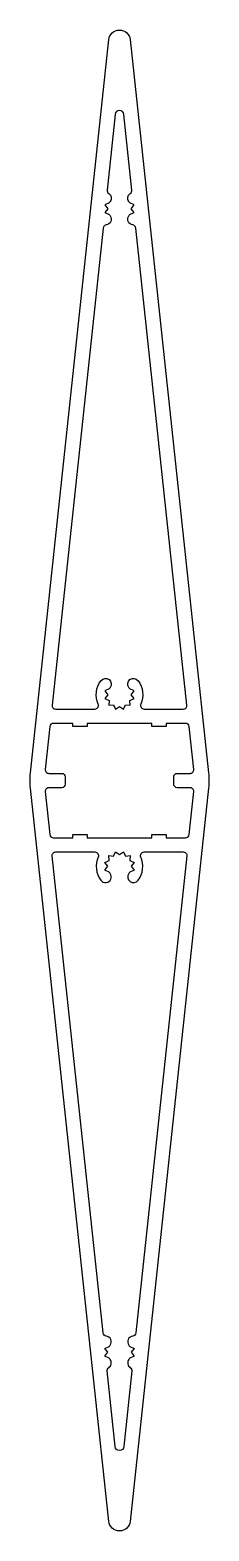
# Model space of a CAD drawing. Extents: x 1337 to 1362, y -247 to -37.
import ezdxf

# ---------------------------------------------------------------- set-up
doc = ezdxf.new("R2010")
doc.units = 0
doc.header["$LTSCALE"] = 15
doc.layers.get('0').update_dxf_attribs({"linetype": 'CONTINUOUS'})

msp = doc.modelspace()

# ---------------------------------------------------------------- linework, layer by layer
for points in [[(1361.87, -143.38), (1350.92, -245.98, -0.898935), (1347.94, -245.98), (1336.99, -143.38, -0.026592), (1336.93, -142.32, -0.026592), (1336.99, -141.26), (1347.94, -38.66, -0.898935), (1350.92, -38.66), (1361.87, -141.26, -0.026592), (1361.93, -142.32, -0.026592)], [(1348.83, -49.12), (1347.7, -59.7, 0.279262), (1347.92, -60.17, -0.432619), (1348.12, -61.32, 0.031679), (1348, -61.49), (1347.4, -61.77), (1347.78, -62.32), (1347.4, -62.86), (1348, -63.14, 0.031679), (1348.12, -63.32, -0.580783), (1347.57, -64.59, 0.350382), (1347.13, -65.04), (1340.01, -131.76, 0.445715), (1340.51, -132.32), (1345.99, -132.32, 0.540575), (1346.45, -131.62, -0.271863), (1346.84, -128.35, -1), (1348.12, -129.32, 0.031679), (1348, -129.49), (1347.4, -129.77), (1347.78, -130.32), (1347.4, -130.86), (1348, -131.14), (1347.95, -131.8), (1348.6, -131.75), (1348.89, -132.35), (1349.43, -131.97), (1349.97, -132.35), (1350.25, -131.75), (1350.91, -131.8), (1350.86, -131.14), (1351.46, -130.86), (1351.08, -130.32), (1351.46, -129.77), (1350.86, -129.49, 0.031679), (1350.74, -129.32, -1), (1352.02, -128.35, -0.271863), (1352.41, -131.62, 0.540575), (1352.87, -132.32), (1358.35, -132.32, 0.445715), (1358.85, -131.76), (1351.73, -65.04, 0.350382), (1351.29, -64.59, -0.580783), (1350.74, -63.32, 0.031679), (1350.86, -63.14), (1351.46, -62.86), (1351.08, -62.32), (1351.46, -61.77), (1350.86, -61.49, 0.031679), (1350.74, -61.32, -0.432619), (1350.94, -60.17, 0.279262), (1351.16, -59.7), (1350.03, -49.12, 0.899119)], [(1341.35, -141.32, -0.414214), (1341.85, -141.82), (1341.85, -142.32), (1341.85, -142.82, -0.414214), (1341.35, -143.32), (1339.55, -143.32, 0.445715), (1339.05, -143.87), (1339.69, -149.87, 0.383398), (1340.19, -150.32), (1342.93, -150.32), (1342.93, -149.89), (1344.93, -149.89), (1344.93, -150.32), (1353.93, -150.32), (1353.93, -149.89), (1355.93, -149.89), (1355.93, -150.32), (1358.67, -150.32, 0.383398), (1359.17, -149.87), (1359.81, -143.87, 0.445715), (1359.31, -143.32), (1357.5, -143.32, -0.414214), (1357, -142.82), (1357, -142.32), (1357, -141.82, -0.414214), (1357.5, -141.32), (1359.31, -141.32, 0.445715), (1359.81, -140.76), (1359.17, -134.76, 0.383398), (1358.67, -134.32), (1355.93, -134.32), (1355.93, -134.74), (1353.93, -134.74), (1353.93, -134.32), (1344.93, -134.32), (1344.93, -134.74), (1342.93, -134.74), (1342.93, -134.32), (1340.19, -134.32, 0.383398), (1339.69, -134.76), (1339.05, -140.76, 0.445715), (1339.55, -141.32)], [(1348.83, -235.52), (1347.7, -224.93, -0.279262), (1347.92, -224.47, 0.432619), (1348.12, -223.32, -0.031679), (1348, -223.14), (1347.4, -222.86), (1347.78, -222.32), (1347.4, -221.77), (1348, -221.49, -0.031679), (1348.12, -221.32, 0.580783), (1347.57, -220.04, -0.350382), (1347.13, -219.6), (1340.01, -152.87, -0.445715), (1340.51, -152.32), (1345.99, -152.32, -0.540575), (1346.45, -153.02, 0.271863), (1346.84, -156.28, 1), (1348.12, -155.32, -0.031679), (1348, -155.14), (1347.4, -154.86), (1347.78, -154.32), (1347.4, -153.77), (1348, -153.49), (1347.95, -152.83), (1348.6, -152.89), (1348.89, -152.29), (1349.43, -152.67), (1349.97, -152.29), (1350.25, -152.89), (1350.91, -152.83), (1350.86, -153.49), (1351.46, -153.77), (1351.08, -154.32), (1351.46, -154.86), (1350.86, -155.14, -0.031679), (1350.74, -155.32, 1), (1352.02, -156.28, 0.271863), (1352.41, -153.02, -0.540575), (1352.87, -152.32), (1358.35, -152.32, -0.445715), (1358.85, -152.87), (1351.73, -219.6, -0.350382), (1351.29, -220.04, 0.580783), (1350.74, -221.32, -0.031679), (1350.86, -221.49), (1351.46, -221.77), (1351.08, -222.32), (1351.46, -222.86), (1350.86, -223.14, -0.031679), (1350.74, -223.32, 0.432619), (1350.94, -224.47, -0.279262), (1351.16, -224.93), (1350.03, -235.52, -0.899363)]]:
    msp.add_lwpolyline(points, format="xyb", close=True)

doc.saveas('drawing.dxf')
